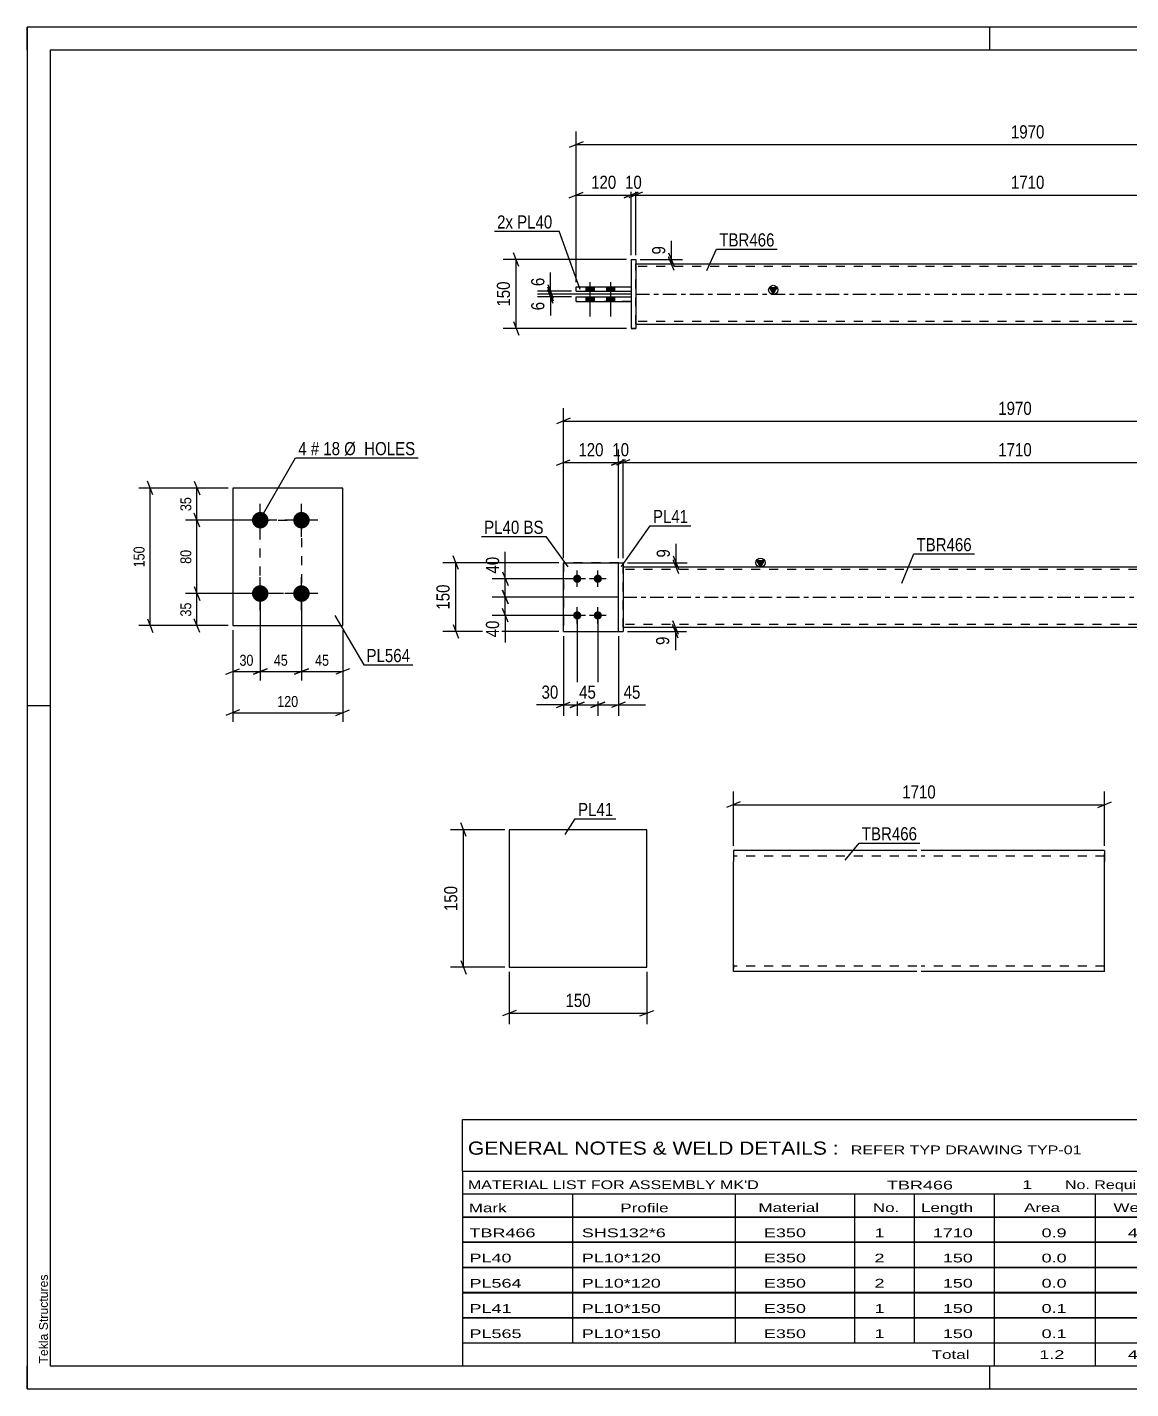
# Model space of a CAD drawing. Header units: millimetres. Extents: x 0 to 420, y 0 to 297.
# Drawn here: x 0 to 240.8, y 0 to 297 of the extents above; entities that cross this region are included whole.
import ezdxf

# ---------------------------------------------------------------- set-up
doc = ezdxf.new("R2010")
doc.units = ezdxf.units.MM
doc.linetypes.add('DXK_LINE_DOT2', pattern=[3.9198, 1.9599, -1.9599])
doc.linetypes.add('DXK_LINE_DOT3', pattern=[5.9187, 2.979, -0.9799, 0.9799, -0.9799])
doc.styles.add('Arial', font='ARIAL.TTF', dxfattribs={"height": 0.2})
doc.styles.add('Arial Narrow', font='ARIALN.TTF', dxfattribs={"height": 0.2})

# ---------------------------------------------------------------- blocks, each defined once
blk = doc.blocks.new('Unknown-581558931-1128')
at = {"color": 5, "linetype": 'Continuous'}
for p, q in [((420, 297), (0, 297)), ((0, 297), (0, 0)), ((0, 292), (0, 297)), ((210, 292), (210, 297)), ((415, 292), (5, 292)), ((5, 292), (5, 5)), ((5, 149), (0, 149)), ((0, 0), (0, 5)), ((5, 5), (415, 5)), ((210, 0), (210, 5)), ((0, 0), (420, 0))]:
    blk.add_line(p, q, dxfattribs=at)
at = {"color": 174, "linetype": 'Continuous', "style": 'Arial'}
blk.add_text('Tekla Structures', height=1.9102, rotation=90, dxfattribs=at).set_placement((4.5, 5.5))
blk = doc.blocks.new('Part-581558931-5096 - 5095')
at = {"color": 2, "linetype": 'Continuous'}
for p, q in [((44.84, 196.47), (44.84, 166.47)), ((68.84, 196.47), (44.84, 196.47)), ((68.84, 166.47), (68.84, 196.47)), ((44.84, 166.47), (68.84, 166.47))]:
    blk.add_line(p, q, dxfattribs=at)
blk = doc.blocks.new('Bolt-581558931-5097 - 5095')
at = {"linetype": 'Continuous'}
for points in [[(50.84, 187.67, -1), (50.84, 191.27, -1)], [(59.84, 187.67, -1), (59.84, 191.27, -1)], [(50.84, 171.67, -1), (50.84, 175.27, -1)], [(59.84, 171.67, -1), (59.84, 175.27, -1)]]:
    blk.add_hatch(color=96, dxfattribs=at).paths.add_polyline_path(points)
at = {"color": 96, "linetype": 'Continuous'}
for p, q in [((50.84, 185.87), (50.84, 193.07)), ((59.84, 185.87), (59.84, 193.07)), ((54.44, 189.47), (47.24, 189.47)), ((63.44, 189.47), (56.24, 189.47)), ((50.84, 169.87), (50.84, 177.07)), ((59.84, 169.87), (59.84, 177.07)), ((54.44, 173.47), (47.24, 173.47)), ((63.44, 173.47), (56.24, 173.47))]:
    blk.add_line(p, q, dxfattribs=at)
blk = doc.blocks.new('Part-581558931-1810 - 1802')
at = {"color": 2, "linetype": 'Continuous'}
for p, q in [((129, 180.2), (130, 180.2)), ((129, 165.2), (129, 180.2)), ((130, 180.2), (130, 180.2)), ((130, 180.2), (130, 165.2)), ((129, 165.2), (130, 165.2))]:
    blk.add_line(p, q, dxfattribs=at)
at = {"color": 7, "linetype": 'DXK_LINE_DOT2'}
for p, q in [((129, 180.2), (130, 180.2)), ((129, 165.2), (130, 165.2))]:
    blk.add_line(p, q, dxfattribs=at)
blk = doc.blocks.new('Part-581558931-1820 - 1802')
at = {"color": 2, "linetype": 'Continuous'}
for p, q in [((117, 165.2), (117, 180.2)), ((117, 180.2), (129, 180.2)), ((117, 165.2), (129, 165.2))]:
    blk.add_line(p, q, dxfattribs=at)
at = {"color": 7, "linetype": 'DXK_LINE_DOT2'}
blk.add_line((129, 165.2), (129, 180.2), dxfattribs=at)
blk = doc.blocks.new('Bolt-581558931-1804 - 1802')
at = {"linetype": 'Continuous'}
for points in [[(120, 175.8, -1), (120, 177.6, -1)], [(124.5, 175.8, -1), (124.5, 177.6, -1)], [(120, 167.8, -1), (120, 169.6, -1)], [(124.5, 167.8, -1), (124.5, 169.6, -1)]]:
    blk.add_hatch(color=1, dxfattribs=at).paths.add_polyline_path(points)
at = {"color": 1, "linetype": 'Continuous'}
for p, q in [((120, 174.9), (120, 178.5)), ((124.5, 174.9), (124.5, 178.5)), ((121.8, 176.7), (118.2, 176.7)), ((126.3, 176.7), (122.7, 176.7)), ((120, 166.9), (120, 170.5)), ((124.5, 166.9), (124.5, 170.5)), ((121.8, 168.7), (118.2, 168.7)), ((126.3, 168.7), (122.7, 168.7))]:
    blk.add_line(p, q, dxfattribs=at)
blk = doc.blocks.new('Part-581558931-1815 - 1802')
at = {"color": 7, "linetype": 'DXK_LINE_DOT2'}
for p, q in [((129, 180.2), (117, 180.2)), ((117, 180.2), (117, 165.2)), ((129, 165.2), (129, 180.2)), ((117, 165.2), (129, 165.2))]:
    blk.add_line(p, q, dxfattribs=at)
blk = doc.blocks.new('Part-581558931-1825 - 1802')
at = {"linetype": 'Continuous'}
blk.add_hatch(color=2, dxfattribs=at).paths.add_polyline_path([(160, 179.3), (159.2, 180.7), (160.8, 180.7)])
at = {"color": 2, "linetype": 'Continuous'}
for p, q in [((130, 179.3), (301.05, 179.3)), ((160, 179.3), (159.2, 180.7)), ((159.2, 180.7), (160.8, 180.7)), ((160.8, 180.7), (160, 179.3)), ((130, 166.1), (301.05, 166.1))]:
    blk.add_line(p, q, dxfattribs=at)
at = {"color": 7, "linetype": 'DXK_LINE_DOT2'}
for p, q in [((130, 166.1), (130, 179.3)), ((301.05, 178.7), (130, 178.7)), ((301.05, 166.1), (301.05, 179.3)), ((301.05, 166.7), (130, 166.7))]:
    blk.add_line(p, q, dxfattribs=at)
at = {"color": 7, "linetype": 'DXK_LINE_DOT3'}
blk.add_line((130, 172.7), (301.05, 172.7), dxfattribs=at)
at = {"color": 2, "linetype": 'Continuous'}
blk.add_circle((160, 180.2), 1, dxfattribs=at)
blk = doc.blocks.new('Part-581558931-2198 - 2164')
at = {"linetype": 'Continuous'}
blk.add_hatch(color=2, dxfattribs=at).paths.add_polyline_path([(162.77, 238.8), (161.97, 240.2), (163.57, 240.2)])
at = {"color": 2, "linetype": 'Continuous'}
for p, q in [((132.77, 245.4), (303.82, 245.4)), ((162.77, 238.8), (161.97, 240.2)), ((161.97, 240.2), (163.57, 240.2)), ((163.57, 240.2), (162.77, 238.8)), ((132.77, 232.2), (303.82, 232.2))]:
    blk.add_line(p, q, dxfattribs=at)
at = {"color": 7, "linetype": 'DXK_LINE_DOT2'}
for p, q in [((132.77, 232.2), (132.77, 245.4)), ((303.82, 244.8), (132.77, 244.8)), ((303.82, 245.4), (303.82, 232.2)), ((303.82, 232.8), (132.77, 232.8))]:
    blk.add_line(p, q, dxfattribs=at)
at = {"color": 7, "linetype": 'DXK_LINE_DOT3'}
blk.add_line((132.77, 238.8), (303.82, 238.8), dxfattribs=at)
at = {"color": 2, "linetype": 'Continuous'}
blk.add_circle((162.77, 239.7), 1, dxfattribs=at)
blk = doc.blocks.new('Bolt-581558931-2166 - 2164')
at = {"linetype": 'Continuous'}
for points in [[(121.87, 239.4), (123.67, 239.4), (123.67, 240.4), (121.87, 240.4)], [(121.87, 239.4), (123.67, 239.4), (123.67, 240.4), (121.87, 240.4)], [(121.87, 237.2), (123.67, 237.2), (123.67, 238.2), (121.87, 238.2)], [(121.87, 237.2), (123.67, 237.2), (123.67, 238.2), (121.87, 238.2)], [(126.37, 239.4), (128.17, 239.4), (128.17, 240.4), (126.37, 240.4)], [(126.37, 239.4), (128.17, 239.4), (128.17, 240.4), (126.37, 240.4)], [(126.37, 237.2), (128.17, 237.2), (128.17, 238.2), (126.37, 238.2)], [(126.37, 237.2), (128.17, 237.2), (128.17, 238.2), (126.37, 238.2)]]:
    blk.add_hatch(color=1, dxfattribs=at).paths.add_polyline_path(points)
at = {"color": 1, "linetype": 'Continuous'}
for p, q in [((122.77, 241.4), (122.77, 233.9)), ((122.77, 241.4), (122.77, 233.9)), ((127.27, 241.4), (127.27, 233.9)), ((127.27, 241.4), (127.27, 233.9)), ((121.87, 240.4), (121.87, 239.4)), ((121.87, 240.4), (121.87, 239.4)), ((121.87, 238.2), (121.87, 237.2)), ((121.87, 238.2), (121.87, 237.2)), ((123.67, 240.4), (123.67, 239.4)), ((123.67, 240.4), (123.67, 239.4)), ((123.67, 238.2), (123.67, 237.2)), ((123.67, 238.2), (123.67, 237.2)), ((126.37, 240.4), (126.37, 239.4)), ((126.37, 240.4), (126.37, 239.4)), ((126.37, 238.2), (126.37, 237.2)), ((126.37, 238.2), (126.37, 237.2)), ((128.17, 240.4), (128.17, 239.4)), ((128.17, 240.4), (128.17, 239.4)), ((128.17, 238.2), (128.17, 237.2)), ((128.17, 238.2), (128.17, 237.2))]:
    blk.add_line(p, q, dxfattribs=at)
blk = doc.blocks.new('Part-581558931-2168 - 2164')
at = {"color": 2, "linetype": 'Continuous'}
for p, q in [((131.77, 246.3), (132.77, 246.3)), ((131.77, 246.3), (131.77, 231.3)), ((132.77, 246.3), (132.77, 246.3)), ((132.77, 246.3), (132.77, 231.3)), ((132.77, 231.3), (131.77, 231.3)), ((131.77, 231.3), (131.77, 231.3))]:
    blk.add_line(p, q, dxfattribs=at)
at = {"color": 7, "linetype": 'DXK_LINE_DOT2'}
for p, q in [((131.77, 246.3), (132.77, 246.3)), ((132.77, 246.3), (132.77, 246.3)), ((131.77, 231.3), (132.77, 231.3))]:
    blk.add_line(p, q, dxfattribs=at)
blk = doc.blocks.new('Part-581558931-2173 - 2164')
at = {"color": 2, "linetype": 'Continuous'}
for p, q in [((119.77, 240.4), (131.77, 240.4)), ((119.77, 239.4), (119.77, 240.4)), ((119.77, 239.4), (131.77, 239.4)), ((119.77, 239.4), (119.77, 239.4)), ((131.77, 240.4), (131.77, 239.4))]:
    blk.add_line(p, q, dxfattribs=at)
at = {"color": 7, "linetype": 'DXK_LINE_DOT2'}
for p, q in [((119.77, 240.4), (131.77, 240.4)), ((119.77, 240.4), (119.77, 240.4)), ((119.77, 239.4), (131.77, 239.4)), ((131.77, 240.4), (131.77, 240.4))]:
    blk.add_line(p, q, dxfattribs=at)
blk = doc.blocks.new('Part-581558931-2178 - 2164')
at = {"color": 2, "linetype": 'Continuous'}
for p, q in [((119.77, 238.2), (131.77, 238.2)), ((119.77, 237.2), (119.77, 238.2)), ((131.77, 238.2), (131.77, 237.2)), ((119.77, 237.2), (131.77, 237.2)), ((119.77, 237.2), (119.77, 237.2))]:
    blk.add_line(p, q, dxfattribs=at)
at = {"color": 7, "linetype": 'DXK_LINE_DOT2'}
for p, q in [((119.77, 238.2), (131.77, 238.2)), ((131.77, 237.2), (119.77, 237.2))]:
    blk.add_line(p, q, dxfattribs=at)
blk = doc.blocks.new('Part-581558931-3471 - 3470')
at = {"color": 2, "linetype": 'Continuous'}
for p, q in [((135.19, 121.94), (105.19, 121.94)), ((105.19, 121.94), (105.19, 91.94)), ((135.19, 91.94), (135.19, 121.94)), ((105.19, 91.94), (135.19, 91.94))]:
    blk.add_line(p, q, dxfattribs=at)
blk = doc.blocks.new('Part-581558931-3481 - 3480')
at = {"color": 2, "linetype": 'Continuous'}
for p, q in [((154.08, 117.41), (154.08, 115.01)), ((194.08, 117.41), (154.08, 117.41)), ((235.08, 117.41), (195.08, 117.41)), ((235.08, 117.41), (235.08, 117.23)), ((235.08, 117.23), (235.08, 115.01)), ((154.08, 92.49), (154.08, 115.01)), ((235.08, 91.01), (235.08, 115.01)), ((154.08, 91.19), (154.08, 92.49)), ((154.08, 91.01), (154.08, 91.19)), ((194.08, 91.01), (154.08, 91.01)), ((235.08, 91.01), (195.08, 91.01))]:
    blk.add_line(p, q, dxfattribs=at)
at = {"color": 7, "linetype": 'DXK_LINE_DOT2'}
for p, q in [((194.08, 116.21), (154.08, 116.21)), ((235.08, 116.21), (195.08, 116.21)), ((235.08, 115.01), (235.08, 116.71)), ((154.08, 92.49), (154.08, 91.71)), ((154.08, 92.21), (154.08, 92.3)), ((194.08, 92.21), (154.08, 92.21)), ((235.08, 92.21), (195.08, 92.21)), ((235.08, 92.21), (235.08, 92.3)), ((154.08, 91.01), (154.08, 91.01))]:
    blk.add_line(p, q, dxfattribs=at)
blk = doc.blocks.new('Rectangle-581558931-5876 - 5095')
at = {"color": 1, "linetype": 'DXK_LINE_DOT2'}
blk.add_lwpolyline([(50.84, 189.47), (59.84, 189.47), (59.84, 173.47), (50.84, 173.47), (50.84, 189.47)], close=True, dxfattribs=at)
blk = doc.blocks.new('StraightDimension-581558931-5150 - 5095')
at = {"color": 7, "linetype": 'Continuous'}
for p, q in [((43.84, 196.47), (24.34, 196.47)), ((27.44, 194.97), (26.24, 197.97)), ((26.84, 166.47), (26.84, 196.47)), ((43.84, 166.47), (24.34, 166.47)), ((26.24, 167.97), (27.44, 164.97))]:
    blk.add_line(p, q, dxfattribs=at)
at = {"color": 0}
blk.add_wipeout([(26.09, 184.25), (22.59, 184.25), (22.59, 178.68), (26.09, 178.68)], dxfattribs=at)
at = {"color": 96, "style": 'Arial Narrow'}
blk.add_text('150', height=2.386, rotation=90.0002, dxfattribs=at).set_placement((25.59, 179.18))
blk = doc.blocks.new('StraightDimension-581558931-5154 - 5095')
at = {"color": 7, "linetype": 'Continuous'}
for p, q in [((59.84, 172.47), (59.84, 154.47)), ((68.84, 165.47), (68.84, 154.47)), ((58.34, 155.87), (61.34, 157.07)), ((59.84, 156.47), (68.84, 156.47)), ((70.34, 157.07), (67.34, 155.87))]:
    blk.add_line(p, q, dxfattribs=at)
at = {"color": 0}
blk.add_wipeout([(66.36, 157.22), (66.36, 160.72), (62.31, 160.72), (62.31, 157.22)], dxfattribs=at)
at = {"color": 96, "style": 'Arial Narrow'}
blk.add_text('45', height=2.386, dxfattribs=at).set_placement((62.81, 157.72))
blk = doc.blocks.new('StraightDimension-581558931-5155 - 5095')
at = {"color": 7, "linetype": 'Continuous'}
for p, q in [((50.84, 172.47), (50.84, 154.47)), ((59.84, 172.47), (59.84, 154.47)), ((49.34, 155.87), (52.34, 157.07)), ((50.84, 156.47), (59.84, 156.47)), ((61.34, 157.07), (58.34, 155.87))]:
    blk.add_line(p, q, dxfattribs=at)
at = {"color": 0}
blk.add_wipeout([(57.36, 157.22), (57.36, 160.72), (53.31, 160.72), (53.31, 157.22)], dxfattribs=at)
at = {"color": 96, "style": 'Arial Narrow'}
blk.add_text('45', height=2.386, dxfattribs=at).set_placement((53.81, 157.72))
blk = doc.blocks.new('StraightDimension-581558931-5156 - 5095')
at = {"color": 7, "linetype": 'Continuous'}
for p, q in [((50.84, 172.47), (50.84, 154.47)), ((44.84, 165.47), (44.84, 154.47)), ((43.34, 155.87), (46.34, 157.07)), ((44.84, 156.47), (50.84, 156.47)), ((52.34, 157.07), (49.34, 155.87))]:
    blk.add_line(p, q, dxfattribs=at)
at = {"color": 0}
blk.add_wipeout([(49.86, 157.22), (49.86, 160.72), (45.81, 160.72), (45.81, 157.22)], dxfattribs=at)
at = {"color": 96, "style": 'Arial Narrow'}
blk.add_text('30', height=2.386, dxfattribs=at).set_placement((46.31, 157.72))
blk = doc.blocks.new('StraightDimension-581558931-5166 - 5095')
at = {"color": 7, "linetype": 'Continuous'}
for p, q in [((44.84, 165.47), (44.84, 145.47)), ((68.84, 165.47), (68.84, 145.47)), ((46.34, 148.07), (43.34, 146.87)), ((44.84, 147.47), (68.84, 147.47)), ((67.34, 146.87), (70.34, 148.07))]:
    blk.add_line(p, q, dxfattribs=at)
at = {"color": 0}
blk.add_wipeout([(59.62, 148.22), (59.62, 151.72), (54.05, 151.72), (54.05, 148.22)], dxfattribs=at)
at = {"color": 96, "style": 'Arial Narrow'}
blk.add_text('120', height=2.386, dxfattribs=at).set_placement((54.55, 148.72))
blk = doc.blocks.new('StraightDimension-581558931-5831 - 5095')
at = {"color": 7, "linetype": 'Continuous'}
for p, q in [((43.84, 196.47), (34.54, 196.47)), ((36.44, 197.97), (37.64, 194.97)), ((37.04, 189.47), (37.04, 196.47)), ((37.64, 187.97), (36.44, 190.97)), ((49.84, 189.47), (34.54, 189.47))]:
    blk.add_line(p, q, dxfattribs=at)
at = {"color": 0}
blk.add_wipeout([(36.29, 194.99), (32.79, 194.99), (32.79, 190.95), (36.29, 190.95)], dxfattribs=at)
at = {"color": 96, "style": 'Arial Narrow'}
blk.add_text('35', height=2.386, rotation=90.0002, dxfattribs=at).set_placement((35.79, 191.45))
blk = doc.blocks.new('StraightDimension-581558931-5832 - 5095')
at = {"color": 7, "linetype": 'Continuous'}
for p, q in [((37.64, 187.97), (36.44, 190.97)), ((49.84, 189.47), (34.54, 189.47)), ((37.04, 173.47), (37.04, 189.47)), ((49.84, 173.47), (34.54, 173.47)), ((36.44, 174.97), (37.64, 171.97))]:
    blk.add_line(p, q, dxfattribs=at)
at = {"color": 0}
blk.add_wipeout([(36.29, 183.49), (32.79, 183.49), (32.79, 179.45), (36.29, 179.45)], dxfattribs=at)
at = {"color": 96, "style": 'Arial Narrow'}
blk.add_text('80', height=2.386, rotation=90.0002, dxfattribs=at).set_placement((35.79, 179.95))
blk = doc.blocks.new('StraightDimension-581558931-5833 - 5095')
at = {"color": 7, "linetype": 'Continuous'}
for p, q in [((49.84, 173.47), (34.54, 173.47)), ((36.44, 174.97), (37.64, 171.97)), ((37.04, 166.47), (37.04, 173.47)), ((43.84, 166.47), (34.54, 166.47)), ((37.64, 164.97), (36.44, 167.97))]:
    blk.add_line(p, q, dxfattribs=at)
at = {"color": 0}
blk.add_wipeout([(36.29, 171.99), (32.79, 171.99), (32.79, 167.95), (36.29, 167.95)], dxfattribs=at)
at = {"color": 96, "style": 'Arial Narrow'}
blk.add_text('35', height=2.386, rotation=90.0002, dxfattribs=at).set_placement((35.79, 168.45))
blk = doc.blocks.new('StraightDimension-581558931-2012 - 1802')
at = {"color": 7, "linetype": 'Continuous'}
for p, q in [((119, 176.7), (101.45, 176.7)), ((103.7, 178.2), (104.9, 175.2)), ((104.3, 172.7), (104.3, 176.7)), ((129, 172.7), (101.45, 172.7)), ((104.9, 171.2), (103.7, 174.2))]:
    blk.add_line(p, q, dxfattribs=at)
at = {"color": 0}
blk.add_wipeout([(103.55, 182.08), (99.35, 182.08), (99.35, 177.22), (103.55, 177.22)], dxfattribs=at)
at = {"color": 7, "linetype": 'Continuous'}
blk.add_line((104.3, 176.7), (104.3, 182.6), dxfattribs=at)
blk.add_line((104.3, 176.7), (104.3, 182.6), dxfattribs=at)
at = {"color": 3, "style": 'Arial Narrow'}
blk.add_text('40', height=2.863, rotation=90.0002, dxfattribs=at).set_placement((102.95, 177.82))
blk = doc.blocks.new('StraightDimension-581558931-1949 - 1802')
at = {"color": 7, "linetype": 'Continuous'}
for p, q in [((94.1, 178.7), (92.9, 181.7)), ((116, 180.2), (90.65, 180.2)), ((93.5, 165.2), (93.5, 180.2)), ((92.9, 166.7), (94.1, 163.7)), ((116, 165.2), (90.65, 165.2))]:
    blk.add_line(p, q, dxfattribs=at)
at = {"color": 0}
blk.add_wipeout([(92.75, 176.04), (88.55, 176.04), (88.55, 169.36), (92.75, 169.36)], dxfattribs=at)
at = {"color": 3, "style": 'Arial Narrow'}
blk.add_text('150', height=2.863, rotation=90.0002, dxfattribs=at).set_placement((92.15, 169.96))
blk = doc.blocks.new('StraightDimension-581558931-2068 - 1802')
at = {"color": 7, "linetype": 'Continuous'}
for p, q in [((120, 167.7), (120, 146.78)), ((117, 164.2), (117, 146.78)), ((115.5, 148.58), (118.5, 149.78)), ((117, 149.18), (120, 149.18)), ((121.5, 149.78), (118.5, 148.58))]:
    blk.add_line(p, q, dxfattribs=at)
at = {"color": 0}
blk.add_wipeout([(116.48, 149.93), (116.48, 154.13), (111.62, 154.13), (111.62, 149.93)], dxfattribs=at)
at = {"color": 7, "linetype": 'Continuous'}
blk.add_line((117, 149.18), (111.1, 149.18), dxfattribs=at)
blk.add_line((117, 149.18), (111.1, 149.18), dxfattribs=at)
at = {"color": 3, "style": 'Arial Narrow'}
blk.add_text('30', height=2.863, dxfattribs=at).set_placement((112.22, 150.53))
blk = doc.blocks.new('StraightDimension-581558931-2085 - 1802')
at = {"color": 7, "linetype": 'Continuous'}
for p, q in [((124.5, 167.7), (124.5, 146.78)), ((129, 164.2), (129, 146.78)), ((123, 148.58), (126, 149.78)), ((124.5, 149.18), (129, 149.18)), ((130.5, 149.78), (127.5, 148.58))]:
    blk.add_line(p, q, dxfattribs=at)
at = {"color": 0}
blk.add_wipeout([(134.38, 149.93), (134.38, 154.13), (129.53, 154.13), (129.53, 149.93)], dxfattribs=at)
at = {"color": 7, "linetype": 'Continuous'}
blk.add_line((129, 149.18), (134.91, 149.18), dxfattribs=at)
blk.add_line((129, 149.18), (134.91, 149.18), dxfattribs=at)
at = {"color": 3, "style": 'Arial Narrow'}
blk.add_text('45', height=2.863, dxfattribs=at).set_placement((130.13, 150.53))
blk = doc.blocks.new('StraightDimension-581558931-2025 - 1802')
at = {"color": 7, "linetype": 'Continuous'}
for p, q in [((129, 172.7), (101.45, 172.7)), ((103.7, 174.2), (104.9, 171.2)), ((104.3, 168.7), (104.3, 172.7)), ((104.9, 167.2), (103.7, 170.2)), ((119, 168.7), (101.45, 168.7))]:
    blk.add_line(p, q, dxfattribs=at)
at = {"color": 0}
blk.add_wipeout([(103.55, 168.17), (99.35, 168.17), (99.35, 163.32), (103.55, 163.32)], dxfattribs=at)
at = {"color": 7, "linetype": 'Continuous'}
blk.add_line((104.3, 168.7), (104.3, 162.79), dxfattribs=at)
blk.add_line((104.3, 168.7), (104.3, 162.79), dxfattribs=at)
at = {"color": 3, "style": 'Arial Narrow'}
blk.add_text('40', height=2.863, rotation=90.0002, dxfattribs=at).set_placement((102.95, 163.92))
blk = doc.blocks.new('StraightDimension-581558931-2039 - 1802')
at = {"color": 7, "linetype": 'Continuous'}
for p, q in [((140.96, 181.7), (142.16, 178.7)), ((131, 180.2), (143.96, 180.2)), ((131, 179.3), (143.96, 179.3)), ((142.16, 177.8), (140.96, 180.8)), ((141.56, 179.3), (141.56, 180.2))]:
    blk.add_line(p, q, dxfattribs=at)
at = {"color": 0}
blk.add_wipeout([(140.81, 183.75), (136.61, 183.75), (136.61, 180.72), (140.81, 180.72)], dxfattribs=at)
at = {"color": 7, "linetype": 'Continuous'}
blk.add_line((141.56, 180.2), (141.56, 184.28), dxfattribs=at)
blk.add_line((141.56, 180.2), (141.56, 184.28), dxfattribs=at)
at = {"color": 3, "style": 'Arial Narrow'}
blk.add_text('9', height=2.86, rotation=90.0002, dxfattribs=at).set_placement((140.21, 181.32))
blk = doc.blocks.new('StraightDimension-581558931-2048 - 1802')
at = {"color": 7, "linetype": 'Continuous'}
for p, q in [((140.81, 167.6), (142.01, 164.6)), ((142.01, 163.7), (140.81, 166.7)), ((131, 166.1), (143.81, 166.1)), ((131, 165.2), (143.81, 165.2)), ((141.41, 165.2), (141.41, 166.1))]:
    blk.add_line(p, q, dxfattribs=at)
at = {"color": 0}
blk.add_wipeout([(140.66, 164.67), (136.46, 164.67), (136.46, 161.65), (140.66, 161.65)], dxfattribs=at)
at = {"color": 7, "linetype": 'Continuous'}
blk.add_line((141.41, 165.2), (141.41, 161.12), dxfattribs=at)
blk.add_line((141.41, 165.2), (141.41, 161.12), dxfattribs=at)
at = {"color": 3, "style": 'Arial Narrow'}
blk.add_text('9', height=2.86, rotation=90.0002, dxfattribs=at).set_placement((140.06, 162.25))
blk = doc.blocks.new('StraightDimension-581558931-2078 - 1802')
at = {"color": 7, "linetype": 'Continuous'}
for p, q in [((120, 167.7), (120, 146.78)), ((124.5, 167.7), (124.5, 146.78)), ((118.5, 148.58), (121.5, 149.78)), ((120, 149.18), (124.5, 149.18)), ((126, 149.78), (123, 148.58))]:
    blk.add_line(p, q, dxfattribs=at)
at = {"color": 0}
blk.add_wipeout([(124.68, 149.93), (124.68, 154.13), (119.82, 154.13), (119.82, 149.93)], dxfattribs=at)
at = {"color": 3, "style": 'Arial Narrow'}
blk.add_text('45', height=2.863, dxfattribs=at).set_placement((120.42, 150.53))
blk = doc.blocks.new('StraightDimension-581558931-2120 - 1802')
at = {"color": 7, "linetype": 'Continuous'}
for p, q in [((117, 181.2), (117, 213.94)), ((314.05, 181.2), (314.05, 213.94)), ((118.5, 211.69), (115.5, 210.49)), ((117, 211.09), (314.05, 211.09)), ((312.55, 210.49), (315.55, 211.69))]:
    blk.add_line(p, q, dxfattribs=at)
at = {"color": 0}
blk.add_wipeout([(219.78, 211.84), (219.78, 216.04), (211.27, 216.04), (211.27, 211.84)], dxfattribs=at)
at = {"color": 3, "style": 'Arial Narrow'}
blk.add_text('1970', height=2.863, dxfattribs=at).set_placement((211.87, 212.44))
blk = doc.blocks.new('StraightDimension-581558931-5502 - 1802')
at = {"color": 7, "linetype": 'Continuous'}
for p, q in [((131.5, 202.66), (128.5, 201.46)), ((130, 181.2), (130, 204.91)), ((130, 202.06), (301.05, 202.06)), ((299.55, 201.46), (302.55, 202.66)), ((301.05, 181.2), (301.05, 204.91))]:
    blk.add_line(p, q, dxfattribs=at)
at = {"color": 0}
blk.add_wipeout([(219.78, 202.81), (219.78, 207.01), (211.27, 207.01), (211.27, 202.81)], dxfattribs=at)
at = {"color": 3, "style": 'Arial Narrow'}
blk.add_text('1710', height=2.863, dxfattribs=at).set_placement((211.87, 203.41))
blk = doc.blocks.new('StraightDimension-581558931-5503 - 1802')
at = {"color": 7, "linetype": 'Continuous'}
for p, q in [((127.5, 201.46), (130.5, 202.66)), ((131.5, 202.66), (128.5, 201.46)), ((129, 181.2), (129, 204.91)), ((129, 202.06), (130, 202.06)), ((130, 181.2), (130, 204.91))]:
    blk.add_line(p, q, dxfattribs=at)
at = {"color": 0}
blk.add_wipeout([(131.93, 202.81), (131.93, 207.01), (127.07, 207.01), (127.07, 202.81)], dxfattribs=at)
at = {"color": 3, "style": 'Arial Narrow'}
blk.add_text('10', height=2.863, dxfattribs=at).set_placement((127.67, 203.41))
blk = doc.blocks.new('StraightDimension-581558931-5504 - 1802')
at = {"color": 7, "linetype": 'Continuous'}
for p, q in [((115.5, 201.46), (118.5, 202.66)), ((117, 181.2), (117, 204.91)), ((117, 202.06), (129, 202.06)), ((130.5, 202.66), (127.5, 201.46)), ((129, 181.2), (129, 204.91))]:
    blk.add_line(p, q, dxfattribs=at)
at = {"color": 0}
blk.add_wipeout([(126.34, 202.81), (126.34, 207.01), (119.66, 207.01), (119.66, 202.81)], dxfattribs=at)
at = {"color": 3, "style": 'Arial Narrow'}
blk.add_text('120', height=2.863, dxfattribs=at).set_placement((120.26, 203.41))
blk = doc.blocks.new('StraightDimension-581558931-2304 - 2164')
at = {"color": 7, "linetype": 'Continuous'}
for p, q in [((113.58, 240.9), (114.78, 237.9)), ((118.77, 239.4), (111.33, 239.4)), ((131.77, 238.8), (111.33, 238.8)), ((114.78, 237.3), (113.58, 240.3)), ((114.18, 238.8), (114.18, 239.4))]:
    blk.add_line(p, q, dxfattribs=at)
at = {"color": 0}
blk.add_wipeout([(113.43, 242.96), (109.23, 242.96), (109.23, 239.93), (113.43, 239.93)], dxfattribs=at)
at = {"color": 7, "linetype": 'Continuous'}
blk.add_line((114.18, 239.4), (114.18, 243.48), dxfattribs=at)
blk.add_line((114.18, 239.4), (114.18, 243.48), dxfattribs=at)
at = {"color": 3, "style": 'Arial Narrow'}
blk.add_text('6', height=2.86, rotation=90.0002, dxfattribs=at).set_placement((112.83, 240.53))
blk = doc.blocks.new('StraightDimension-581558931-2288 - 2164')
at = {"color": 7, "linetype": 'Continuous'}
for p, q in [((131.77, 238.8), (111.33, 238.8)), ((118.77, 238.2), (111.33, 238.2)), ((113.58, 240.3), (114.78, 237.3)), ((114.78, 236.7), (113.58, 239.7)), ((114.18, 238.2), (114.18, 238.8))]:
    blk.add_line(p, q, dxfattribs=at)
at = {"color": 0}
blk.add_wipeout([(113.43, 237.68), (109.23, 237.68), (109.23, 234.65), (113.43, 234.65)], dxfattribs=at)
at = {"color": 7, "linetype": 'Continuous'}
blk.add_line((114.18, 238.2), (114.18, 234.13), dxfattribs=at)
blk.add_line((114.18, 238.2), (114.18, 234.13), dxfattribs=at)
at = {"color": 3, "style": 'Arial Narrow'}
blk.add_text('6', height=2.86, rotation=90.0002, dxfattribs=at).set_placement((112.83, 235.25))
blk = doc.blocks.new('StraightDimension-581558931-2201 - 2164')
at = {"color": 7, "linetype": 'Continuous'}
for p, q in [((119.77, 241.4), (119.77, 274.25)), ((316.82, 241.4), (316.82, 274.25)), ((121.27, 272), (118.27, 270.8)), ((119.77, 271.4), (316.82, 271.4)), ((315.32, 270.8), (318.32, 272))]:
    blk.add_line(p, q, dxfattribs=at)
at = {"color": 0}
blk.add_wipeout([(222.55, 272.15), (222.55, 276.35), (214.04, 276.35), (214.04, 272.15)], dxfattribs=at)
at = {"color": 3, "style": 'Arial Narrow'}
blk.add_text('1970', height=2.863, dxfattribs=at).set_placement((214.64, 272.75))
blk = doc.blocks.new('StraightDimension-581558931-2263 - 2164')
at = {"color": 7, "linetype": 'Continuous'}
for p, q in [((107.28, 244.8), (106.08, 247.8)), ((130.77, 246.3), (103.83, 246.3)), ((106.68, 231.3), (106.68, 246.3)), ((106.08, 232.8), (107.28, 229.8)), ((130.77, 231.3), (103.83, 231.3))]:
    blk.add_line(p, q, dxfattribs=at)
at = {"color": 0}
blk.add_wipeout([(105.93, 242.15), (101.73, 242.15), (101.73, 235.46), (105.93, 235.46)], dxfattribs=at)
at = {"color": 3, "style": 'Arial Narrow'}
blk.add_text('150', height=2.863, rotation=90.0002, dxfattribs=at).set_placement((105.33, 236.06))
blk = doc.blocks.new('StraightDimension-581558931-2277 - 2164')
at = {"color": 7, "linetype": 'Continuous'}
for p, q in [((139.95, 247.8), (141.15, 244.8)), ((141.15, 243.9), (139.95, 246.9)), ((133.77, 246.3), (142.95, 246.3)), ((133.77, 245.4), (142.95, 245.4)), ((140.55, 245.4), (140.55, 246.3))]:
    blk.add_line(p, q, dxfattribs=at)
at = {"color": 0}
blk.add_wipeout([(139.8, 249.86), (135.6, 249.86), (135.6, 246.83), (139.8, 246.83)], dxfattribs=at)
at = {"color": 7, "linetype": 'Continuous'}
blk.add_line((140.55, 246.3), (140.55, 250.38), dxfattribs=at)
blk.add_line((140.55, 246.3), (140.55, 250.38), dxfattribs=at)
at = {"color": 3, "style": 'Arial Narrow'}
blk.add_text('9', height=2.86, rotation=90.0002, dxfattribs=at).set_placement((139.2, 247.43))
blk = doc.blocks.new('StraightDimension-581558931-5633 - 2164')
at = {"color": 7, "linetype": 'Continuous'}
for p, q in [((119.77, 241.4), (119.77, 263.25)), ((131.77, 247.3), (131.77, 263.25)), ((118.27, 259.8), (121.27, 261)), ((119.77, 260.4), (131.77, 260.4)), ((133.27, 261), (130.27, 259.8))]:
    blk.add_line(p, q, dxfattribs=at)
at = {"color": 0}
blk.add_wipeout([(129.11, 261.15), (129.11, 265.35), (122.43, 265.35), (122.43, 261.15)], dxfattribs=at)
at = {"color": 3, "style": 'Arial Narrow'}
blk.add_text('120', height=2.863, dxfattribs=at).set_placement((123.03, 261.75))
blk = doc.blocks.new('StraightDimension-581558931-5631 - 2164')
at = {"color": 7, "linetype": 'Continuous'}
for p, q in [((132.77, 247.3), (132.77, 263.25)), ((303.82, 247.3), (303.82, 263.25)), ((134.27, 261), (131.27, 259.8)), ((132.77, 260.4), (303.82, 260.4)), ((302.32, 259.8), (305.32, 261))]:
    blk.add_line(p, q, dxfattribs=at)
at = {"color": 0}
blk.add_wipeout([(222.55, 261.15), (222.55, 265.35), (214.04, 265.35), (214.04, 261.15)], dxfattribs=at)
at = {"color": 3, "style": 'Arial Narrow'}
blk.add_text('1710', height=2.863, dxfattribs=at).set_placement((214.64, 261.75))
blk = doc.blocks.new('StraightDimension-581558931-5632 - 2164')
at = {"color": 7, "linetype": 'Continuous'}
for p, q in [((131.77, 247.3), (131.77, 263.25)), ((132.77, 247.3), (132.77, 263.25)), ((130.27, 259.8), (133.27, 261)), ((134.27, 261), (131.27, 259.8)), ((131.77, 260.4), (132.77, 260.4))]:
    blk.add_line(p, q, dxfattribs=at)
at = {"color": 0}
blk.add_wipeout([(134.7, 261.15), (134.7, 265.35), (129.84, 265.35), (129.84, 261.15)], dxfattribs=at)
at = {"color": 3, "style": 'Arial Narrow'}
blk.add_text('10', height=2.863, dxfattribs=at).set_placement((130.44, 261.75))
blk = doc.blocks.new('StraightDimension-581558931-3597 - 3470')
at = {"color": 7, "linetype": 'Continuous'}
for p, q in [((104.19, 121.94), (92.34, 121.94)), ((95.79, 120.44), (94.59, 123.44)), ((95.19, 91.94), (95.19, 121.94)), ((94.59, 93.44), (95.79, 90.44)), ((104.19, 91.94), (92.34, 91.94))]:
    blk.add_line(p, q, dxfattribs=at)
at = {"color": 0}
blk.add_wipeout([(94.44, 110.28), (90.24, 110.28), (90.24, 103.6), (94.44, 103.6)], dxfattribs=at)
at = {"color": 3, "style": 'Arial Narrow'}
blk.add_text('150', height=2.863, rotation=90.0002, dxfattribs=at).set_placement((93.84, 104.2))
blk = doc.blocks.new('StraightDimension-581558931-3593 - 3470')
at = {"color": 7, "linetype": 'Continuous'}
for p, q in [((105.19, 90.94), (105.19, 79.54)), ((135.19, 90.94), (135.19, 79.54)), ((106.69, 82.54), (103.69, 81.34)), ((105.19, 81.94), (135.19, 81.94)), ((133.69, 81.34), (136.69, 82.54))]:
    blk.add_line(p, q, dxfattribs=at)
at = {"color": 0}
blk.add_wipeout([(123.53, 82.69), (123.53, 86.89), (116.84, 86.89), (116.84, 82.69)], dxfattribs=at)
at = {"color": 3, "style": 'Arial Narrow'}
blk.add_text('150', height=2.863, dxfattribs=at).set_placement((117.44, 83.29))
blk = doc.blocks.new('StraightDimension-581558931-3601 - 3480')
at = {"color": 7, "linetype": 'Continuous'}
for p, q in [((155.58, 128.01), (152.58, 126.81)), ((154.08, 118.41), (154.08, 130.26)), ((233.58, 126.81), (236.58, 128.01)), ((235.08, 118.41), (235.08, 130.26)), ((154.08, 127.41), (235.08, 127.41))]:
    blk.add_line(p, q, dxfattribs=at)
at = {"color": 0}
blk.add_wipeout([(198.84, 128.16), (198.84, 132.36), (190.33, 132.36), (190.33, 128.16)], dxfattribs=at)
at = {"color": 3, "style": 'Arial Narrow'}
blk.add_text('1710', height=2.863, dxfattribs=at).set_placement((190.93, 128.76))
blk = doc.blocks.new('Unknown-581558931-5989')
at = {"color": 7, "linetype": 'Continuous'}
for p, q in [((95, 58.75), (255, 58.75)), ((95, 47.5), (95, 58.75)), ((255, 58.75), (255, 47.5)), ((95, 47.5), (255, 47.5)), ((95, 47.5), (95, 42.5)), ((255, 47.5), (255, 42.5)), ((95, 42.5), (255, 42.5)), ((95, 42.5), (95, 37.5)), ((119, 42.5), (119, 37.5)), ((154.5, 42.5), (154.5, 37.5)), ((180.5, 42.5), (180.5, 37.5)), ((193.5, 42.5), (193.5, 37.5)), ((211, 42.5), (211, 37.5)), ((233, 42.5), (233, 37.5)), ((255, 42.5), (255, 37.5)), ((95, 37.5), (255, 37.5)), ((95, 37.45), (95, 32.05)), ((95, 37.45), (255, 37.45)), ((119, 37.5), (119, 32)), ((154.5, 37.5), (154.5, 32)), ((180.5, 37.5), (180.5, 32)), ((193.5, 37.5), (193.5, 32)), ((211, 37.5), (211, 32)), ((233, 37.5), (233, 32)), ((255, 37.45), (255, 32.05)), ((95, 32.05), (255, 32.05)), ((95, 31.95), (95, 26.55)), ((95, 31.95), (255, 31.95)), ((119, 32), (119, 26.5)), ((154.5, 32), (154.5, 26.5)), ((180.5, 32), (180.5, 26.5)), ((193.5, 32), (193.5, 26.5)), ((211, 32), (211, 26.5)), ((233, 32), (233, 26.5)), ((255, 31.95), (255, 26.55)), ((95, 26.55), (255, 26.55)), ((95, 26.45), (95, 21.05)), ((95, 26.45), (255, 26.45)), ((119, 26.5), (119, 21)), ((154.5, 26.5), (154.5, 21)), ((180.5, 26.5), (180.5, 21)), ((193.5, 26.5), (193.5, 21)), ((211, 26.5), (211, 21)), ((233, 26.5), (233, 21)), ((255, 26.45), (255, 21.05)), ((95, 21.05), (255, 21.05)), ((95, 20.95), (95, 15.55)), ((95, 20.95), (255, 20.95)), ((119, 21), (119, 15.5)), ((154.5, 21), (154.5, 15.5)), ((180.5, 21), (180.5, 15.5)), ((193.5, 21), (193.5, 15.5)), ((211, 21), (211, 15.5)), ((233, 21), (233, 15.5)), ((255, 20.95), (255, 15.55)), ((95, 15.55), (255, 15.55)), ((95, 15.45), (95, 10.05)), ((95, 15.45), (255, 15.45)), ((119, 15.5), (119, 10)), ((154.5, 15.5), (154.5, 10)), ((180.5, 15.5), (180.5, 10)), ((193.5, 15.5), (193.5, 10)), ((211, 15.5), (211, 10)), ((233, 15.5), (233, 10)), ((255, 15.45), (255, 10.05)), ((95, 10.05), (255, 10.05)), ((95, 10), (255, 10)), ((95, 10), (95, 5)), ((211, 10), (211, 5)), ((233, 10), (233, 5)), ((255, 10), (255, 5)), ((95, 5), (255, 5))]:
    blk.add_line(p, q, dxfattribs=at)
at = {"color": 7, "style": 'Arial Narrow'}
for s, height, width, p in [('GENERAL NOTES & WELD DETAILS :', 2.8633, 1.4, (96.15, 51.06)), ('REFER TYP DRAWING TYP-01', 1.9089, 1.6, (179.7, 51.16)), ("MATERIAL LIST FOR ASSEMBLY MK'D", 1.9089, 1.6, (96.15, 43.56)), ('TBR466', 1.909, 1.794707, (187.59, 43.47)), ('1', 1.91, 1.794707, (217.08, 43.56)), ('No. Required', 1.9089, 1.6, (226.41, 43.56)), ('Mark', 1.909, 1.7, (96.34, 38.5)), ('Profile', 1.909, 1.7, (129.41, 38.5)), ('Material', 1.909, 1.7, (159.54, 38.56)), ('No.', 1.909, 1.7, (184.5, 38.56)), ('Length', 1.909, 1.7, (195, 38.56)), ('Area', 1.909, 1.7, (217.5, 38.56)), ('Weight', 1.909, 1.7, (237, 38.56))]:
    blk.add_text(s, height=height, dxfattribs=dict(at, width=width)).set_placement(p)
at = {"color": 7, "linetype": 'Continuous', "style": 'Arial Narrow'}
for s, height, width, p in [('TBR466', 1.909, 1.794707, (96.5, 33.06)), ('SHS132*6', 1.909, 1.794707, (121, 33.06)), ('E350', 1.909, 1.794707, (160.74, 33.06)), ('1', 1.91, 1.794707, (184.86, 33.06)), ('1710', 1.909, 1.794707, (197.58, 33.06)), ('0.9', 1.909, 1.794707, (221.32, 33.06)), ('40.6', 1.909, 1.794707, (240.14, 33.06)), ('PL40', 1.909, 1.794707, (96.5, 27.56)), ('PL10*120', 1.909, 1.794707, (121, 27.56)), ('E350', 1.909, 1.794707, (160.74, 27.56)), ('2', 1.91, 1.794707, (184.86, 27.56)), ('150', 1.909, 1.794707, (199.77, 27.56)), ('0.0', 1.909, 1.794707, (221.32, 27.56)), ('2.8', 1.909, 1.794707, (242.33, 27.56)), ('PL564', 1.909, 1.794707, (96.5, 22.06)), ('PL10*120', 1.909, 1.794707, (121, 22.06)), ('E350', 1.909, 1.794707, (160.74, 22.06)), ('2', 1.91, 1.794707, (184.86, 22.06)), ('150', 1.909, 1.794707, (199.77, 22.06)), ('0.0', 1.909, 1.794707, (221.32, 22.06)), ('2.8', 1.909, 1.794707, (242.33, 22.06)), ('PL41', 1.909, 1.794707, (96.5, 16.56)), ('PL10*150', 1.909, 1.794707, (121, 16.56)), ('E350', 1.909, 1.794707, (160.74, 16.56)), ('1', 1.91, 1.794707, (184.86, 16.56)), ('150', 1.909, 1.794707, (199.77, 16.56)), ('0.1', 1.909, 1.794707, (221.32, 16.56)), ('1.8', 1.909, 1.794707, (242.33, 16.56)), ('PL565', 1.909, 1.794707, (96.5, 11.06)), ('PL10*150', 1.909, 1.794707, (121, 11.06)), ('E350', 1.909, 1.794707, (160.74, 11.06)), ('1', 1.91, 1.794707, (184.86, 11.06)), ('150', 1.909, 1.794707, (199.77, 11.06)), ('0.1', 1.909, 1.794707, (221.32, 11.06)), ('1.8', 1.909, 1.794707, (242.33, 11.06)), ('Total', 1.909, 1.7, (197.33, 6.5)), ('1.2', 1.909, 1.794707, (220.83, 6.5)), ('49.8', 1.909, 1.794707, (240.14, 6.5))]:
    blk.add_text(s, height=height, dxfattribs=dict(at, width=width)).set_placement(p)
blk = doc.blocks.new('Mark-581558931-5886 - 5095')
at = {"color": 0}
blk.add_wipeout([(60.97, 203.65), (60.97, 206.65), (59.14, 206.65), (59.14, 203.65)], dxfattribs=at)
blk.add_wipeout([(60.97, 203.65), (60.97, 206.65), (59.14, 206.65), (59.14, 203.65)], dxfattribs=at)
at = {"color": 7, "linetype": 'Continuous'}
blk.add_line((51.04, 190.06), (58.54, 203.05), dxfattribs=at)
at = {"color": 0}
blk.add_wipeout([(63.7, 203.65), (63.7, 206.65), (61.87, 206.65), (61.87, 203.65)], dxfattribs=at)
blk.add_wipeout([(63.7, 203.65), (63.7, 206.65), (61.87, 206.65), (61.87, 203.65)], dxfattribs=at)
at = {"color": 3, "style": 'Arial Narrow'}
blk.add_text('4', height=2.86, dxfattribs=at).set_placement((59.14, 203.65))
at = {"color": 0}
blk.add_wipeout([(68.25, 203.65), (68.25, 206.65), (64.6, 206.65), (64.6, 203.65)], dxfattribs=at)
blk.add_wipeout([(68.25, 203.65), (68.25, 206.65), (64.6, 206.65), (64.6, 203.65)], dxfattribs=at)
at = {"color": 3, "style": 'Arial Narrow'}
blk.add_text('#', height=2.86, dxfattribs=at).set_placement((61.87, 203.65))
at = {"color": 0}
blk.add_wipeout([(84.68, 203.65), (84.68, 206.65), (69.15, 206.65), (69.15, 203.65)], dxfattribs=at)
blk.add_wipeout([(84.68, 203.65), (84.68, 206.65), (69.15, 206.65), (69.15, 203.65)], dxfattribs=at)
at = {"color": 7, "linetype": 'Continuous'}
blk.add_line((58.54, 203.05), (85.28, 203.05), dxfattribs=at)
at = {"color": 3, "style": 'Arial Narrow'}
for s, p in [('18', (64.6, 203.65)), ('Ø  HOLES', (69.15, 203.65))]:
    blk.add_text(s, height=2.863, dxfattribs=at).set_placement(p)
blk = doc.blocks.new('Mark-581558931-5169 - 5095')
at = {"color": 0}
blk.add_wipeout([(83.53, 158.51), (83.53, 161.51), (74.03, 161.51), (74.03, 158.51)], dxfattribs=at)
blk.add_wipeout([(83.53, 158.51), (83.53, 161.51), (74.03, 161.51), (74.03, 158.51)], dxfattribs=at)
at = {"color": 30, "linetype": 'Continuous'}
for p, q in [((67.11, 168.7), (73.43, 157.91)), ((73.43, 157.91), (84.13, 157.91))]:
    blk.add_line(p, q, dxfattribs=at)
at = {"color": 3, "style": 'Arial Narrow'}
blk.add_text('PL564', height=2.863, dxfattribs=at).set_placement((74.03, 158.51))
blk = doc.blocks.new('Mark-581558931-1806 - 1802')
at = {"color": 0}
blk.add_wipeout([(144.21, 188.85), (144.21, 191.85), (136.53, 191.85), (136.53, 188.85)], dxfattribs=at)
blk.add_wipeout([(144.21, 188.85), (144.21, 191.85), (136.53, 191.85), (136.53, 188.85)], dxfattribs=at)
at = {"color": 30, "linetype": 'Continuous'}
for p, q in [((129.64, 179.39), (135.93, 188.25)), ((135.93, 188.25), (144.81, 188.25))]:
    blk.add_line(p, q, dxfattribs=at)
at = {"color": 3, "style": 'Arial Narrow'}
blk.add_text('PL41', height=2.863, dxfattribs=at).set_placement((136.53, 188.85))
blk = doc.blocks.new('Mark-581558931-1821 - 1802')
at = {"color": 0}
blk.add_wipeout([(206.08, 182.7), (206.08, 185.7), (194.03, 185.7), (194.03, 182.7)], dxfattribs=at)
blk.add_wipeout([(206.08, 182.7), (206.08, 185.7), (194.03, 185.7), (194.03, 182.7)], dxfattribs=at)
at = {"color": 30, "linetype": 'Continuous'}
for p, q in [((190.83, 175.75), (193.43, 182.1)), ((193.43, 182.1), (206.68, 182.1))]:
    blk.add_line(p, q, dxfattribs=at)
at = {"color": 3, "style": 'Arial Narrow'}
blk.add_text('TBR466', height=2.863, dxfattribs=at).set_placement((194.03, 182.7))
blk = doc.blocks.new('MarkSet-581558931-2149 - 1802')
at = {"color": 0}
blk.add_wipeout([(107.38, 186.49), (107.38, 189.49), (99.7, 189.49), (99.7, 186.49)], dxfattribs=at)
blk.add_wipeout([(107.38, 186.49), (107.38, 189.49), (99.7, 189.49), (99.7, 186.49)], dxfattribs=at)
blk.add_wipeout([(112.66, 186.49), (112.66, 189.49), (108.28, 189.49), (108.28, 186.49)], dxfattribs=at)
blk.add_wipeout([(112.66, 186.49), (112.66, 189.49), (108.28, 189.49), (108.28, 186.49)], dxfattribs=at)
at = {"color": 30, "linetype": 'Continuous'}
for p in [(99.1, 185.89), (118.04, 179.26)]:
    blk.add_line(p, (113.26, 185.89), dxfattribs=at)
at = {"color": 3, "style": 'Arial Narrow'}
for s, p in [('PL40', (99.7, 186.49)), ('BS', (108.28, 186.49))]:
    blk.add_text(s, height=2.863, dxfattribs=at).set_placement(p)
blk = doc.blocks.new('Mark-581558931-2194 - 2164')
at = {"color": 0}
blk.add_wipeout([(163.05, 249.18), (163.05, 252.18), (151, 252.18), (151, 249.18)], dxfattribs=at)
blk.add_wipeout([(163.05, 249.18), (163.05, 252.18), (151, 252.18), (151, 249.18)], dxfattribs=at)
at = {"color": 30, "linetype": 'Continuous'}
for p, q in [((148.29, 243.92), (150.4, 248.58)), ((150.4, 248.58), (163.65, 248.58))]:
    blk.add_line(p, q, dxfattribs=at)
at = {"color": 3, "style": 'Arial Narrow'}
blk.add_text('TBR466', height=2.863, dxfattribs=at).set_placement((151, 249.18))
blk = doc.blocks.new('MarkSet-581558931-2372 - 2164')
at = {"color": 30, "linetype": 'Continuous'}
blk.add_line((120.62, 239.79), (116.07, 252.49), dxfattribs=at)
at = {"color": 0}
blk.add_wipeout([(105.99, 253.09), (105.99, 256.09), (102.52, 256.09), (102.52, 253.09)], dxfattribs=at)
blk.add_wipeout([(105.99, 253.09), (105.99, 256.09), (102.52, 256.09), (102.52, 253.09)], dxfattribs=at)
blk.add_wipeout([(114.57, 253.09), (114.57, 256.09), (106.89, 256.09), (106.89, 253.09)], dxfattribs=at)
blk.add_wipeout([(114.57, 253.09), (114.57, 256.09), (106.89, 256.09), (106.89, 253.09)], dxfattribs=at)
at = {"color": 30, "linetype": 'Continuous'}
blk.add_line((101.92, 252.49), (116.07, 252.49), dxfattribs=at)
at = {"color": 3, "style": 'Arial Narrow'}
for s, p in [('2x', (102.52, 253.09)), ('PL40', (106.89, 253.09))]:
    blk.add_text(s, height=2.863, dxfattribs=at).set_placement(p)
blk = doc.blocks.new('Mark-581558931-3606 - 3470')
at = {"color": 0}
blk.add_wipeout([(127.86, 124.92), (127.86, 127.92), (120.18, 127.92), (120.18, 124.92)], dxfattribs=at)
blk.add_wipeout([(127.86, 124.92), (127.86, 127.92), (120.18, 127.92), (120.18, 124.92)], dxfattribs=at)
at = {"color": 30, "linetype": 'Continuous'}
for p, q in [((117.35, 120.88), (119.58, 124.32)), ((119.58, 124.32), (128.46, 124.32))]:
    blk.add_line(p, q, dxfattribs=at)
at = {"color": 3, "style": 'Arial Narrow'}
blk.add_text('PL41', height=2.863, dxfattribs=at).set_placement((120.18, 124.92))
blk = doc.blocks.new('Mark-581558931-3607 - 3480')
at = {"color": 0}
blk.add_wipeout([(194.16, 119.63), (194.16, 122.63), (182.1, 122.63), (182.1, 119.63)], dxfattribs=at)
blk.add_wipeout([(194.16, 119.63), (194.16, 122.63), (182.1, 122.63), (182.1, 119.63)], dxfattribs=at)
at = {"color": 30, "linetype": 'Continuous'}
for p, q in [((178.43, 115.33), (181.5, 119.03)), ((181.5, 119.03), (194.76, 119.03))]:
    blk.add_line(p, q, dxfattribs=at)
at = {"color": 3, "style": 'Arial Narrow'}
blk.add_text('TBR466', height=2.863, dxfattribs=at).set_placement((182.1, 119.63))

msp = doc.modelspace()

# ---------------------------------------------------------------- block references
for name in ['Unknown-581558931-1128', 'Part-581558931-2168 - 2164', 'Part-581558931-2198 - 2164', 'Bolt-581558931-2166 - 2164', 'Part-581558931-2173 - 2164', 'Part-581558931-2178 - 2164', 'Part-581558931-5096 - 5095', 'Bolt-581558931-5097 - 5095', 'Rectangle-581558931-5876 - 5095', 'Part-581558931-1825 - 1802', 'Part-581558931-1820 - 1802', 'Part-581558931-1815 - 1802', 'Bolt-581558931-1804 - 1802', 'Part-581558931-1810 - 1802', 'Part-581558931-3471 - 3470', 'Part-581558931-3481 - 3480', 'Unknown-581558931-5989']:
    msp.add_blockref(name, (0, 0))

# ---------------------------------------------------------------- next in the draw order: block references
for name in ['StraightDimension-581558931-2304 - 2164', 'StraightDimension-581558931-5150 - 5095', 'StraightDimension-581558931-2039 - 1802', 'StraightDimension-581558931-2012 - 1802', 'StraightDimension-581558931-5154 - 5095', 'StraightDimension-581558931-2085 - 1802', 'StraightDimension-581558931-3601 - 3480', 'Mark-581558931-3606 - 3470', 'StraightDimension-581558931-3597 - 3470']:
    msp.add_blockref(name, (0, 0))

# ---------------------------------------------------------------- next in the draw order: block references
for name in ['StraightDimension-581558931-2288 - 2164', 'StraightDimension-581558931-5831 - 5095', 'StraightDimension-581558931-1949 - 1802', 'StraightDimension-581558931-5155 - 5095', 'StraightDimension-581558931-2048 - 1802', 'Mark-581558931-3607 - 3480', 'StraightDimension-581558931-3593 - 3470']:
    msp.add_blockref(name, (0, 0))

# ---------------------------------------------------------------- next in the draw order: block references
for name in ['StraightDimension-581558931-2201 - 2164', 'StraightDimension-581558931-2120 - 1802', 'StraightDimension-581558931-5156 - 5095', 'StraightDimension-581558931-2068 - 1802']:
    msp.add_blockref(name, (0, 0))

# ---------------------------------------------------------------- next in the draw order: block references
for name in ['StraightDimension-581558931-2277 - 2164', 'StraightDimension-581558931-2263 - 2164', 'StraightDimension-581558931-5502 - 1802', 'StraightDimension-581558931-5832 - 5095', 'StraightDimension-581558931-2025 - 1802', 'StraightDimension-581558931-5166 - 5095']:
    msp.add_blockref(name, (0, 0))

# ---------------------------------------------------------------- next in the draw order: block references
for name in ['StraightDimension-581558931-5633 - 2164', 'Mark-581558931-5886 - 5095', 'StraightDimension-581558931-5503 - 1802', 'Mark-581558931-1821 - 1802', 'StraightDimension-581558931-5833 - 5095', 'Mark-581558931-5169 - 5095', 'StraightDimension-581558931-2078 - 1802']:
    msp.add_blockref(name, (0, 0))

# ---------------------------------------------------------------- next in the draw order: block references
for name in ['StraightDimension-581558931-5631 - 2164', 'MarkSet-581558931-2372 - 2164', 'StraightDimension-581558931-5504 - 1802']:
    msp.add_blockref(name, (0, 0))

# ---------------------------------------------------------------- next in the draw order: block references
for name in ['StraightDimension-581558931-5632 - 2164', 'Mark-581558931-2194 - 2164', 'Mark-581558931-1806 - 1802', 'MarkSet-581558931-2149 - 1802']:
    msp.add_blockref(name, (0, 0))

doc.saveas('drawing.dxf')
